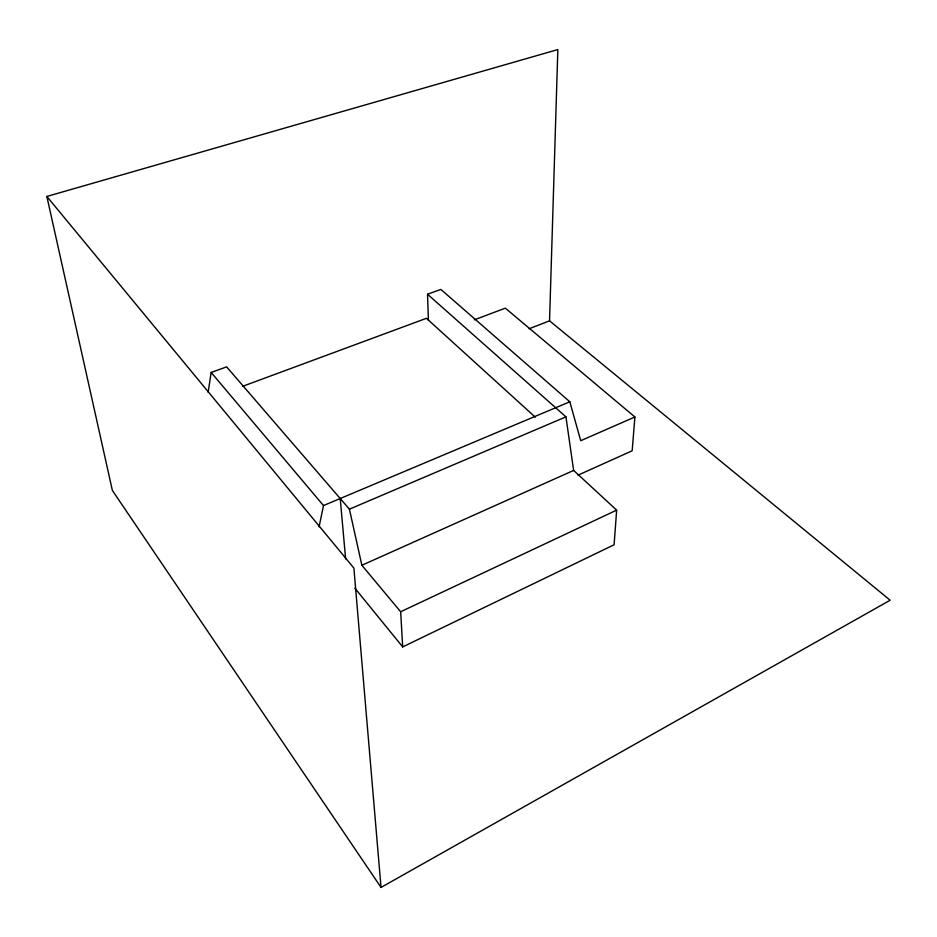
<?xml version="1.0" encoding="UTF-8"?>
<svg xmlns="http://www.w3.org/2000/svg" width="937" height="937" viewBox="0 0 937 937"><rect width="100%" height="100%" fill="white"/><g stroke="black" fill="none" stroke-linecap="round" stroke-linejoin="round"><path stroke-width="1.41" d="M549.539 320.841L557.843 49.567L46.85 196.454L112.37 490.438L381.031 887.433L890.15 600.23L549.539 320.841L529.112 328.77M474.333 319.833L505.336 308.156L634.899 416.988L580.741 440.695L569.813 401.774L440.858 289.416L427.53 294.241L565.936 416.848L573.631 470.433L616.651 510.138L614.098 544.76L402.687 646.917L354.795 588.073M634.899 416.988L632.182 450.767L577.977 475.188M208.166 392.216L211.165 372.457L226.625 366.871L349.407 509.178L361.869 565.269L400.661 611.756L402.687 646.917M319.084 526.852L323.488 505.57L211.165 372.457M400.661 611.756L616.651 510.138M361.869 565.269L573.631 470.433M349.407 509.178L565.936 416.848M323.488 505.57L569.813 401.774M242.496 386.372L426.452 318.311L535.296 417.176M46.85 196.454L353.893 568.115L381.031 887.433M340.213 498.519L345.624 558.897M427.53 294.241L428.42 320.372"/></g></svg>
